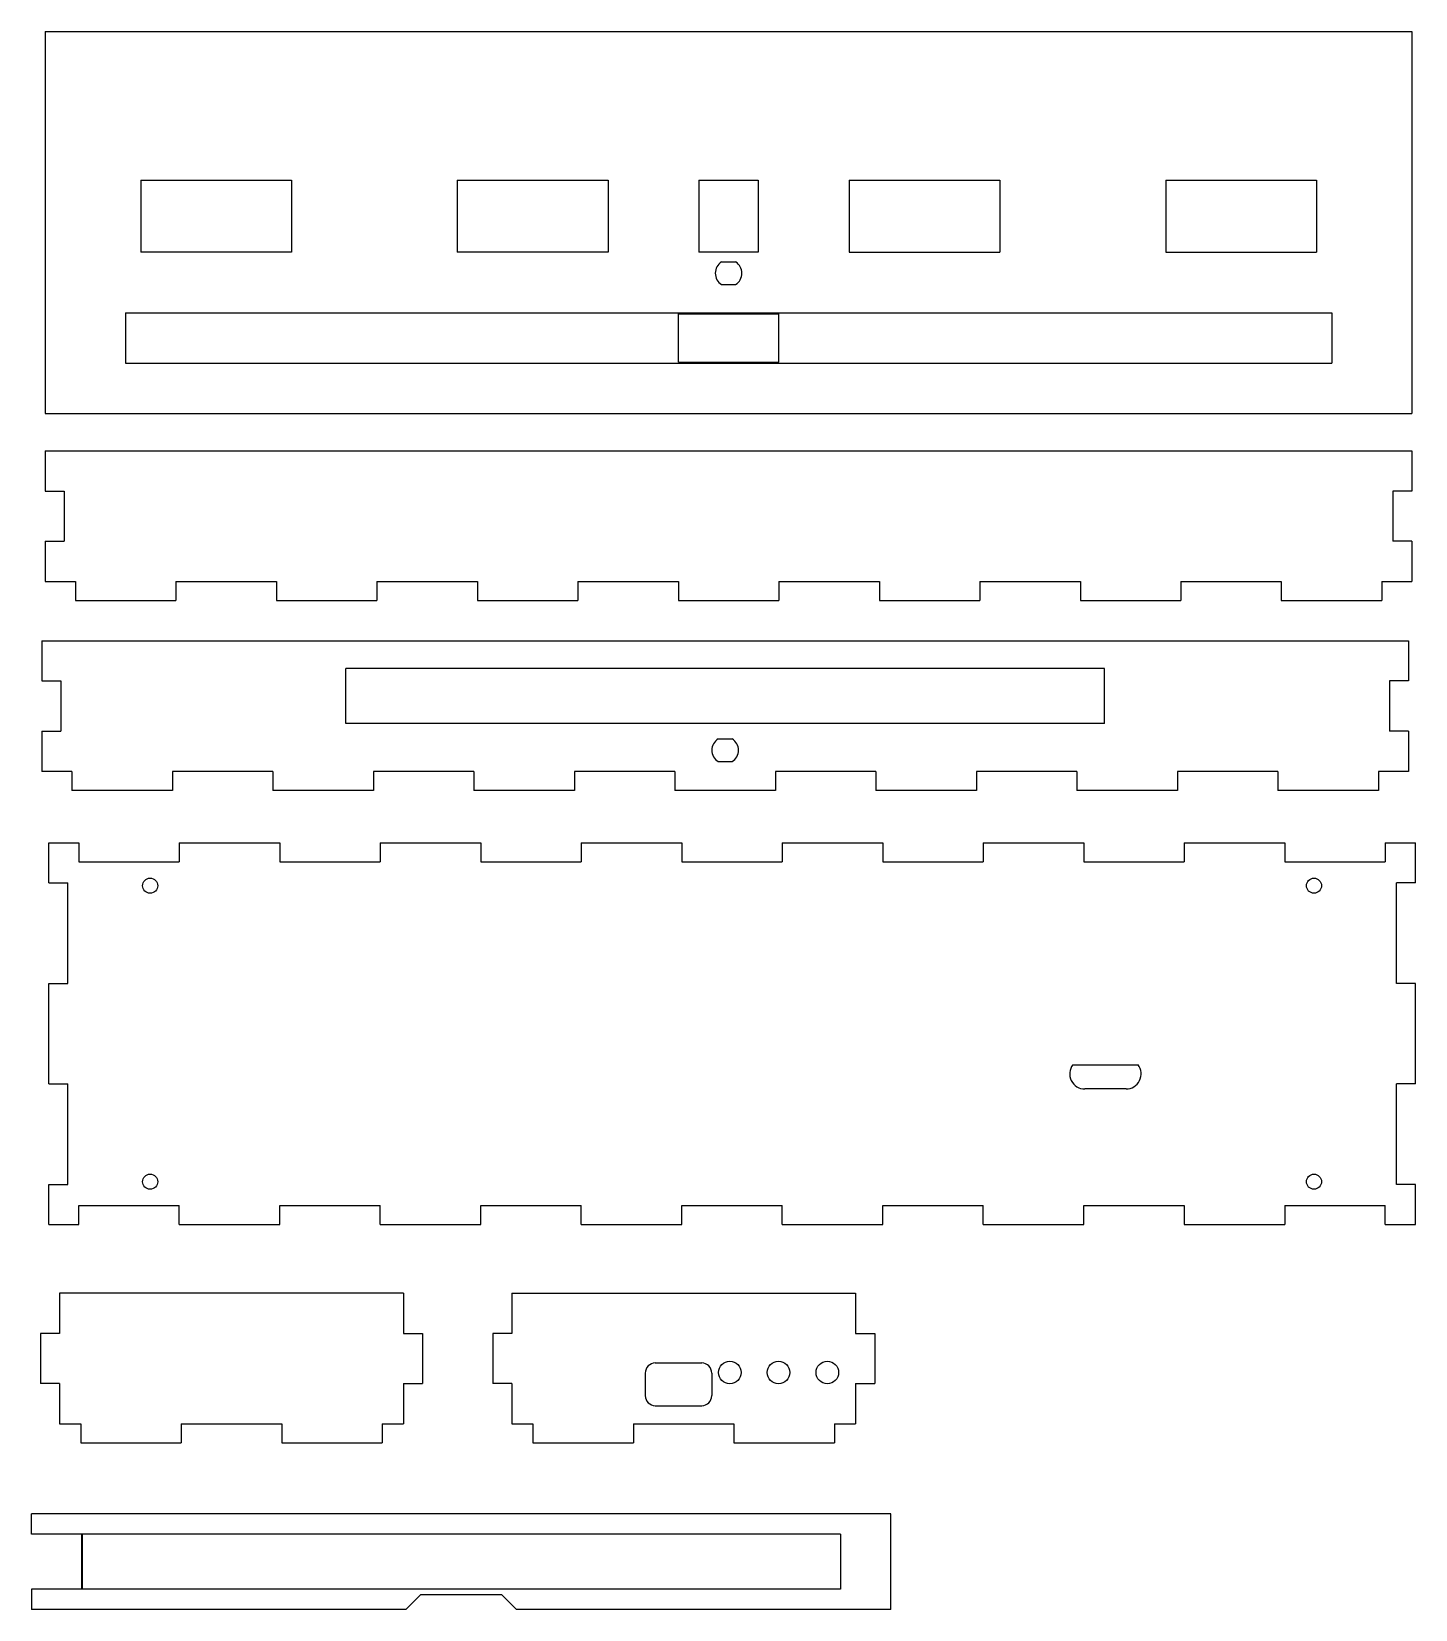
# Model space of a CAD drawing. Extents: x 18 to 293, y 89 to 403.
import ezdxf

# ---------------------------------------------------------------- set-up
doc = ezdxf.new("R2010")
doc.units = 0
doc.header["$LTSCALE"] = 12.7
doc.layers.add('VISIBLE', color=7, linetype='CONTINUOUS')

msp = doc.modelspace()

# ---------------------------------------------------------------- linework, layer by layer
at = {"layer": 'VISIBLE'}
for p, q in [((20.52, 402.98), (20.52, 326.98)), ((20.52, 402.98), (292.52, 402.98)), ((292.52, 402.98), (292.52, 326.98)), ((39.52, 373.38), (69.52, 373.38)), ((39.52, 373.38), (39.52, 359.08)), ((69.52, 373.38), (69.52, 359.08)), ((102.52, 373.38), (132.52, 373.38)), ((102.52, 373.38), (102.52, 359.08)), ((132.52, 373.38), (132.52, 359.08)), ((150.62, 373.38), (162.42, 373.38)), ((150.62, 373.38), (150.62, 359.08)), ((162.42, 373.38), (162.42, 359.08)), ((180.52, 373.38), (210.52, 373.38)), ((180.52, 373.38), (180.52, 359.08)), ((210.52, 373.38), (210.52, 359.08)), ((243.52, 373.38), (273.52, 373.38)), ((243.52, 373.38), (243.52, 359.08)), ((273.52, 373.38), (273.52, 359.08)), ((69.52, 359.08), (39.52, 359.08)), ((132.52, 359.08), (102.52, 359.08)), ((162.42, 359.08), (150.62, 359.08)), ((180.52, 359.08), (210.52, 359.08)), ((243.52, 359.08), (273.52, 359.08)), ((155.12, 357.12), (157.92, 357.12)), ((155.12, 352.62), (157.92, 352.62)), ((36.5, 347.01), (276.55, 347.01)), ((36.5, 347.01), (36.5, 336.96)), ((146.52, 346.81), (166.52, 346.81)), ((146.52, 337.21), (146.52, 346.81)), ((166.52, 337.21), (166.52, 346.81)), ((276.55, 347.01), (276.55, 336.96)), ((36.5, 336.96), (276.55, 336.96)), ((146.52, 337.21), (166.52, 337.21)), ((20.52, 326.98), (292.52, 326.98)), ((20.52, 319.52), (20.52, 311.52)), ((20.52, 319.52), (292.52, 319.52)), ((292.52, 319.52), (292.52, 311.52)), ((20.52, 311.52), (24.32, 311.52)), ((24.32, 311.52), (24.32, 301.52)), ((292.52, 311.52), (288.72, 311.52)), ((288.72, 311.52), (288.72, 301.52)), ((20.52, 301.52), (20.52, 293.52)), ((20.52, 301.52), (24.32, 301.52)), ((292.52, 301.52), (288.72, 301.52)), ((292.52, 301.52), (292.52, 293.52)), ((20.52, 293.52), (26.52, 293.52)), ((26.52, 293.52), (26.52, 289.72)), ((46.52, 293.52), (66.52, 293.52)), ((46.52, 293.52), (46.52, 289.72)), ((66.52, 293.52), (66.52, 289.72)), ((86.52, 293.52), (106.52, 293.52)), ((86.52, 293.52), (86.52, 289.72)), ((106.52, 293.52), (106.52, 289.72)), ((126.52, 293.52), (146.52, 293.52)), ((126.52, 293.52), (126.52, 289.72)), ((146.52, 293.52), (146.52, 289.72)), ((166.52, 293.52), (186.52, 293.52)), ((166.52, 293.52), (166.52, 289.72)), ((186.52, 293.52), (186.52, 289.72)), ((206.52, 293.52), (206.52, 289.72)), ((206.52, 293.52), (226.52, 293.52)), ((226.52, 293.52), (226.52, 289.72)), ((246.52, 293.52), (266.52, 293.52)), ((246.52, 293.52), (246.52, 289.72)), ((266.52, 293.52), (266.52, 289.72)), ((286.52, 293.52), (292.52, 293.52)), ((286.52, 293.52), (286.52, 289.72)), ((26.52, 289.72), (46.52, 289.72)), ((66.52, 289.72), (86.52, 289.72)), ((106.52, 289.72), (126.52, 289.72)), ((146.52, 289.72), (166.52, 289.72)), ((186.52, 289.72), (206.52, 289.72)), ((226.52, 289.72), (246.52, 289.72)), ((266.52, 289.72), (286.52, 289.72)), ((19.83, 281.73), (19.83, 273.73)), ((19.83, 281.73), (291.83, 281.73)), ((291.83, 281.73), (291.83, 273.73)), ((19.83, 273.73), (23.63, 273.73)), ((23.63, 273.73), (23.63, 263.73)), ((231.33, 276.23), (80.33, 276.23)), ((80.33, 265.23), (80.33, 276.23)), ((231.33, 265.23), (231.33, 276.23)), ((291.83, 273.73), (288.03, 273.73)), ((288.03, 273.73), (288.03, 263.73)), ((231.33, 265.23), (80.33, 265.23)), ((19.83, 263.73), (19.83, 255.73)), ((19.83, 263.73), (23.63, 263.73)), ((154.43, 262.18), (157.23, 262.18)), ((291.83, 263.73), (288.03, 263.73)), ((291.83, 263.73), (291.83, 255.73)), ((154.43, 257.68), (157.23, 257.68)), ((25.83, 255.73), (19.83, 255.73)), ((25.83, 255.73), (25.83, 251.93)), ((65.83, 255.73), (45.83, 255.73)), ((45.83, 255.73), (45.83, 251.93)), ((65.83, 255.73), (65.83, 251.93)), ((85.83, 255.73), (85.83, 251.93)), ((105.83, 255.73), (85.83, 255.73)), ((105.83, 255.73), (105.83, 251.93)), ((145.83, 255.73), (125.83, 255.73)), ((125.83, 255.73), (125.83, 251.93)), ((145.83, 255.73), (145.83, 251.93)), ((185.83, 255.73), (165.83, 255.73)), ((165.83, 255.73), (165.83, 251.93)), ((185.83, 255.73), (185.83, 251.93)), ((225.83, 255.73), (205.83, 255.73)), ((205.83, 255.73), (205.83, 251.93)), ((225.83, 255.73), (225.83, 251.93)), ((265.83, 255.73), (245.83, 255.73)), ((245.83, 255.73), (245.83, 251.93)), ((265.83, 255.73), (265.83, 251.93)), ((291.83, 255.73), (285.83, 255.73)), ((285.83, 255.73), (285.83, 251.93)), ((45.83, 251.93), (25.83, 251.93)), ((85.83, 251.93), (65.83, 251.93)), ((125.83, 251.93), (105.83, 251.93)), ((165.83, 251.93), (145.83, 251.93)), ((205.83, 251.93), (185.83, 251.93)), ((245.83, 251.93), (225.83, 251.93)), ((285.83, 251.93), (265.83, 251.93)), ((21.21, 233.52), (21.21, 241.52)), ((21.21, 241.52), (27.21, 241.52)), ((27.21, 241.52), (27.21, 237.72)), ((47.21, 241.52), (47.21, 237.72)), ((47.21, 241.52), (67.21, 241.52)), ((67.21, 241.52), (67.21, 237.72)), ((87.21, 241.52), (87.21, 237.72)), ((87.21, 241.52), (107.21, 241.52)), ((107.21, 241.52), (107.21, 237.72)), ((127.21, 241.52), (127.21, 237.72)), ((127.21, 241.52), (147.21, 241.52)), ((147.21, 241.52), (147.21, 237.72)), ((167.21, 241.52), (167.21, 237.72)), ((167.21, 241.52), (187.21, 241.52)), ((187.21, 241.52), (187.21, 237.72)), ((207.21, 241.52), (207.21, 237.72)), ((207.21, 241.52), (227.21, 241.52)), ((227.21, 241.52), (227.21, 237.72)), ((247.21, 241.52), (247.21, 237.72)), ((247.21, 241.52), (267.21, 241.52)), ((267.21, 241.52), (267.21, 237.72)), ((287.21, 241.52), (293.21, 241.52)), ((287.21, 241.52), (287.21, 237.72)), ((293.21, 233.52), (293.21, 241.52)), ((27.21, 237.72), (47.21, 237.72)), ((67.21, 237.72), (87.21, 237.72)), ((107.21, 237.72), (127.21, 237.72)), ((147.21, 237.72), (167.21, 237.72)), ((187.21, 237.72), (207.21, 237.72)), ((227.21, 237.72), (247.21, 237.72)), ((267.21, 237.72), (287.21, 237.72)), ((21.21, 233.52), (25.01, 233.52)), ((25.01, 213.52), (25.01, 233.52)), ((293.21, 233.52), (289.41, 233.52)), ((289.41, 213.52), (289.41, 233.52)), ((21.21, 193.52), (21.21, 213.52)), ((21.21, 213.52), (25.01, 213.52)), ((293.21, 213.52), (289.41, 213.52)), ((293.21, 193.52), (293.21, 213.52)), ((225.01, 197.32), (238.01, 197.32)), ((21.21, 193.52), (25.01, 193.52)), ((25.01, 173.52), (25.01, 193.52)), ((235.61, 192.52), (227.41, 192.52)), ((293.21, 193.52), (289.41, 193.52)), ((289.41, 173.52), (289.41, 193.52)), ((21.21, 165.52), (21.21, 173.52)), ((21.21, 173.52), (25.01, 173.52)), ((293.21, 173.52), (289.41, 173.52)), ((293.21, 165.52), (293.21, 173.52)), ((27.21, 169.32), (47.21, 169.32)), ((27.21, 165.52), (27.21, 169.32)), ((47.21, 165.52), (47.21, 169.32)), ((67.21, 169.32), (87.21, 169.32)), ((67.21, 165.52), (67.21, 169.32)), ((87.21, 165.52), (87.21, 169.32)), ((107.21, 169.32), (127.21, 169.32)), ((107.21, 165.52), (107.21, 169.32)), ((127.21, 165.52), (127.21, 169.32)), ((147.21, 169.32), (167.21, 169.32)), ((147.21, 165.52), (147.21, 169.32)), ((167.21, 165.52), (167.21, 169.32)), ((187.21, 169.32), (207.21, 169.32)), ((187.21, 165.52), (187.21, 169.32)), ((207.21, 165.52), (207.21, 169.32)), ((227.21, 169.32), (247.21, 169.32)), ((227.21, 165.52), (227.21, 169.32)), ((247.21, 169.32), (247.21, 165.52)), ((267.21, 169.32), (267.21, 165.52)), ((267.21, 169.32), (287.21, 169.32)), ((287.21, 165.52), (287.21, 169.32)), ((21.21, 165.52), (27.21, 165.52)), ((47.21, 165.52), (67.21, 165.52)), ((87.21, 165.52), (107.21, 165.52)), ((127.21, 165.52), (147.21, 165.52)), ((167.21, 165.52), (187.21, 165.52)), ((207.21, 165.52), (227.21, 165.52)), ((247.21, 165.52), (267.21, 165.52)), ((287.21, 165.52), (293.21, 165.52)), ((23.39, 151.88), (23.39, 143.88)), ((91.79, 151.88), (23.39, 151.88)), ((91.79, 151.88), (91.79, 143.88)), ((113.39, 151.88), (113.39, 143.88)), ((113.39, 151.88), (181.79, 151.88)), ((181.79, 151.88), (181.79, 143.88)), ((19.59, 143.88), (19.59, 133.88)), ((23.39, 143.88), (19.59, 143.88)), ((91.79, 143.88), (95.59, 143.88)), ((95.59, 143.88), (95.59, 133.88)), ((109.59, 143.88), (109.59, 133.88)), ((113.39, 143.88), (109.59, 143.88)), ((181.79, 143.88), (185.59, 143.88)), ((185.59, 143.88), (185.59, 133.88)), ((139.93, 135.98), (139.93, 131.48)), ((141.93, 137.98), (151.17, 137.98)), ((153.17, 135.98), (153.17, 131.48)), ((23.39, 133.88), (19.59, 133.88)), ((23.39, 133.88), (23.39, 125.88)), ((91.79, 133.88), (95.59, 133.88)), ((91.79, 133.88), (91.79, 125.88)), ((113.39, 133.88), (109.59, 133.88)), ((113.39, 133.88), (113.39, 125.88)), ((181.79, 133.88), (185.59, 133.88)), ((181.79, 133.88), (181.79, 125.88)), ((141.93, 129.48), (151.17, 129.48)), ((23.39, 125.88), (27.59, 125.88)), ((27.59, 125.88), (27.59, 122.08)), ((47.59, 125.88), (67.59, 125.88)), ((47.59, 125.88), (47.59, 122.08)), ((67.59, 125.88), (67.59, 122.08)), ((87.59, 125.88), (91.79, 125.88)), ((87.59, 125.88), (87.59, 122.08)), ((113.39, 125.88), (117.59, 125.88)), ((117.59, 125.88), (117.59, 122.08)), ((137.59, 125.88), (157.59, 125.88)), ((137.59, 125.88), (137.59, 122.08)), ((157.59, 125.88), (157.59, 122.08)), ((177.59, 125.88), (181.79, 125.88)), ((177.59, 125.88), (177.59, 122.08)), ((27.59, 122.08), (47.59, 122.08)), ((67.59, 122.08), (87.59, 122.08)), ((117.59, 122.08), (137.59, 122.08)), ((157.59, 122.08), (177.59, 122.08)), ((17.8, 103.93), (17.8, 107.93)), ((188.8, 107.93), (17.8, 107.93)), ((188.8, 88.93), (188.8, 107.93)), ((27.8, 103.93), (17.8, 103.93)), ((27.8, 92.93), (27.8, 103.93)), ((178.8, 103.93), (27.9, 103.93)), ((27.9, 103.93), (27.9, 92.93)), ((178.8, 103.93), (178.8, 92.93)), ((17.8, 92.93), (17.8, 88.93)), ((27.8, 92.93), (17.8, 92.93)), ((178.8, 92.93), (27.9, 92.93)), ((92.3, 88.93), (95.3, 91.93)), ((95.3, 91.93), (111.3, 91.93)), ((114.3, 88.93), (111.3, 91.93)), ((92.3, 88.93), (17.8, 88.93)), ((188.8, 88.93), (114.3, 88.93))]:
    msp.add_line(p, q, dxfattribs=at)
for centre, radius in [((41.4, 232.98), 1.5), ((273.02, 232.98), 1.5), ((41.4, 174.06), 1.5), ((273.02, 174.06), 1.5), ((156.77, 136.08), 2.25), ((166.46, 136.08), 2.25), ((176.17, 136.08), 2.25)]:
    msp.add_circle(centre, radius, dxfattribs=at)
for centre, radius, start, end in [((156.52, 354.87), 2.65, 121.8908, 238.1092), ((156.52, 354.87), 2.65, 301.8908, 58.1092), ((155.83, 259.93), 2.65, 121.8908, 238.1092), ((155.83, 259.93), 2.65, 301.8908, 58.1092), ((227.41, 195.52), 3, 143.1301, 270), ((235.61, 195.52), 3, 270, 36.8699), ((141.93, 135.98), 2, 90, 180), ((151.17, 135.98), 2, 0, 90), ((141.93, 131.48), 2, 180, 270), ((151.17, 131.48), 2, 270, 0)]:
    msp.add_arc(centre, radius, start, end, dxfattribs=at)

doc.saveas('drawing.dxf')
